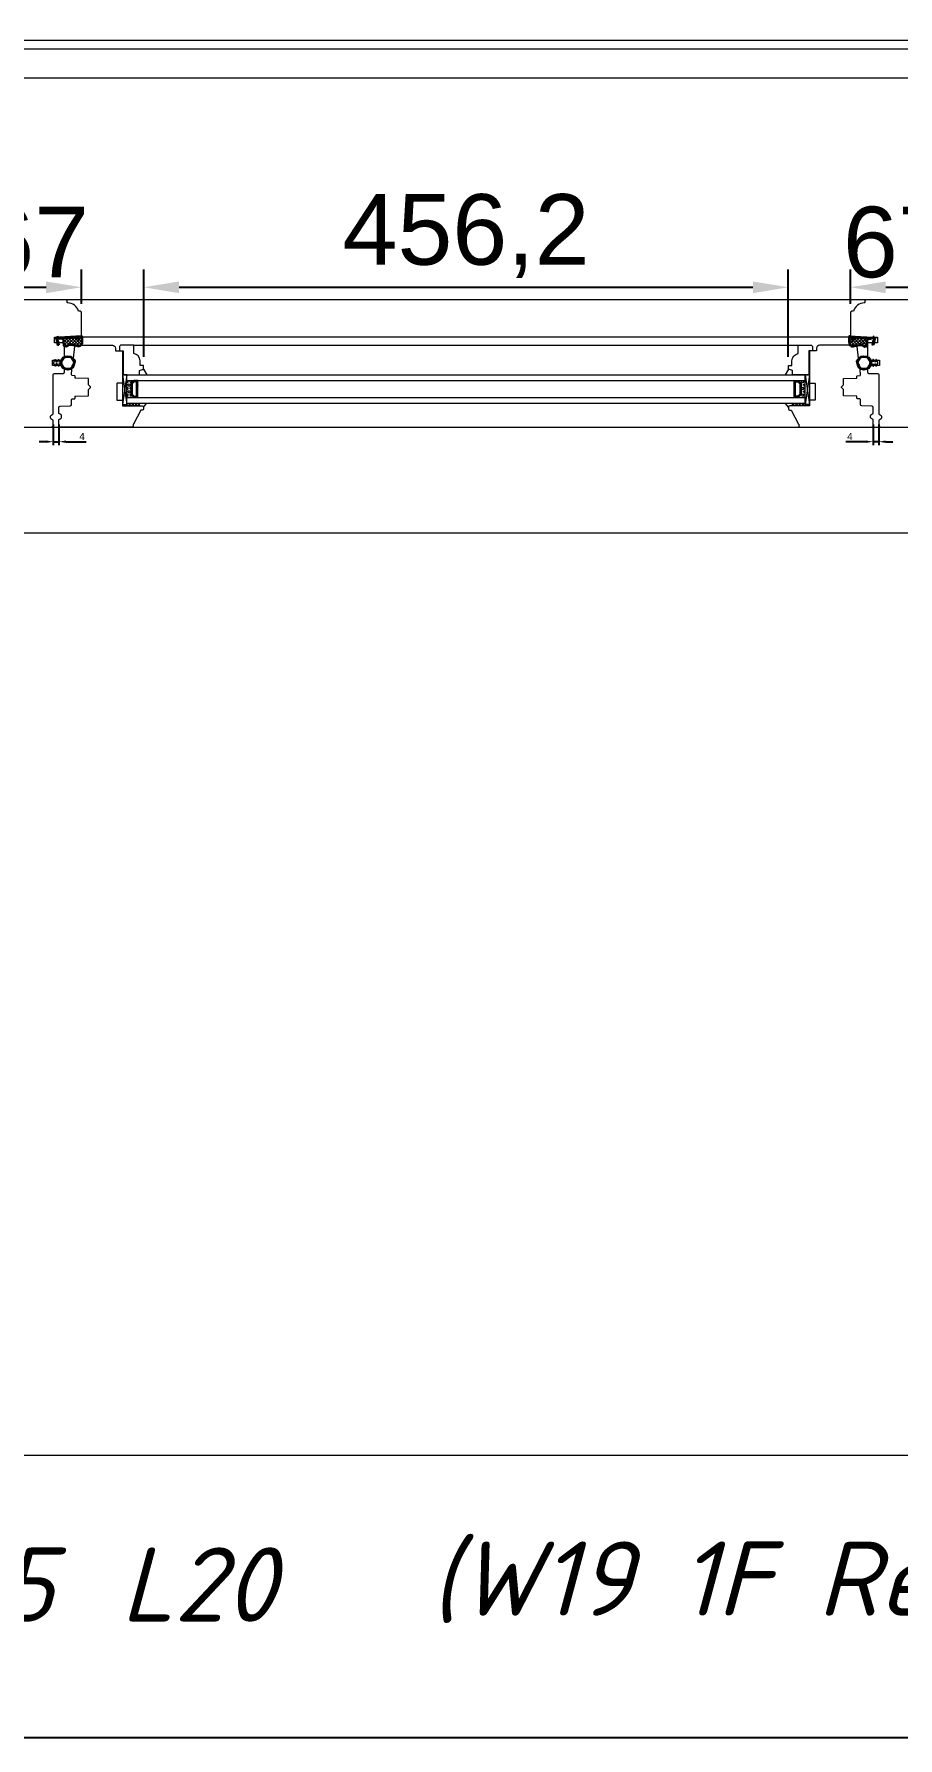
# Model space of a CAD drawing. Header units: millimetres. Extents: x 0 to 182016, y 11 to 3710.
# Drawn here: x 119330 to 119941, y 11 to 1217 of the extents above; entities that cross this region are included whole.
import ezdxf

# ---------------------------------------------------------------- set-up
doc = ezdxf.new("R2010")
doc.units = ezdxf.units.MM
for name, color, linetype, lineweight in [('Matmenys', 10, 'Continuous', 20), ('OTHER', 251, 'Continuous', 13), ('Stakta', 7, 'Continuous', 25), ('Testinės profilio linijos', 7, 'Continuous', 5)]:
    doc.layers.add(name, color=color, linetype=linetype, lineweight=lineweight)
doc.styles.add('ROMANS', font='stylu.ttf', dxfattribs={"oblique": 15})
doc.styles.get("Standard").update_dxf_attribs({"font": 'arial.ttf'})
doc.dimstyles.new('2', dxfattribs={"dimscale": 2, "dimtxt": 2.5, "dimasz": 2.5, "dimexe": 1.25, "dimexo": 0.625, "dimtad": 1, "dimtxsty": 'Standard', "dimcen": 2.5, "dimadec": 0, "dimazin": 0, "dimtfac": 1, "dimtmove": 0, "dimatfit": 3, "dimfxl": 1, "dimarcsym": 0})
doc.dimstyles.new('Padidinti matmenys', dxfattribs={"dimscale": 10, "dimtxt": 5, "dimasz": 2.5, "dimexe": 1.25, "dimexo": 0.625, "dimtad": 1, "dimdec": 1, "dimtxsty": 'Standard', "dimcen": 2.5, "dimadec": 0, "dimazin": 0, "dimtfac": 1, "dimtdec": 1, "dimtmove": 0, "dimatfit": 3, "dimfxl": 1, "dimarcsym": 0})

# ---------------------------------------------------------------- blocks, each defined once
blk = doc.blocks.new('Užsakymo nr')
at = {"color": 0, "lineweight": 0, "insert": (5198.7, 20217.8), "char_height": 52.538, "width": 1187.405, "attachment_point": 1, "style": 'ROMANS'}
blk.add_mtext('{\\fISOCPEUR|b0|i0|c0|p34;\\C256;PWQ-3645}', dxfattribs=at)
blk = doc.blocks.new('*D1594')
at = {"layer": 'Defpoints', "color": 0, "transparency": 16777216}
for p in [(119343.1, 942.2), (119347.1, 942.2), (119343.1, 928.8)]:
    blk.add_point(p, dxfattribs=at)
at = {"layer": 'Matmenys', "color": 0, "lineweight": -2, "transparency": 16777216}
for p, q in [((119343.1, 941), (119343.1, 926.3)), ((119347.1, 941), (119347.1, 926.3)), ((119338.1, 928.8), (119333.1, 928.8)), ((119343.1, 928.8), (119347.1, 928.8)), ((119352.1, 928.8), (119366.5, 928.8))]:
    blk.add_line(p, q, dxfattribs=at)
at = {"layer": 'Matmenys', "color": 0, "transparency": 16777216}
for points in [[(119338.1, 929.7), (119338.1, 928), (119343.1, 928.8)], [(119352.1, 929.7), (119352.1, 928), (119347.1, 928.8)]]:
    blk.add_solid(points, dxfattribs=at)
at = {"layer": 'Matmenys', "color": 0, "transparency": 16777216, "insert": (119363.5, 932.6), "char_height": 5, "attachment_point": 5}
blk.add_mtext('4', dxfattribs=at)
blk = doc.blocks.new('*D1591')
at = {"color": 0, "lineweight": -2, "transparency": 16777216}
for p, q in [((119407.1, 988.9), (119407.1, 1050.7)), ((119863.2, 988.9), (119863.2, 1050.7)), ((119432.1, 1038.2), (119838.2, 1038.2))]:
    blk.add_line(p, q, dxfattribs=at)
at = {"color": 0, "transparency": 16777216}
for points in [[(119432.1, 1042.3), (119432.1, 1034), (119407.1, 1038.2)], [(119838.2, 1042.3), (119838.2, 1034), (119863.2, 1038.2)]]:
    blk.add_solid(points, dxfattribs=at)
at = {"layer": 'Defpoints', "color": 0, "transparency": 16777216}
for p in [(119863.2, 1038.2), (119407.1, 982.7), (119863.2, 982.7)]:
    blk.add_point(p, dxfattribs=at)
at = {"color": 0, "lineweight": 5, "transparency": 16777216, "insert": (119635.2, 1074.5), "char_height": 50, "attachment_point": 5}
blk.add_mtext('456,2', dxfattribs=at)
blk = doc.blocks.new('*D2047')
at = {"color": 0, "lineweight": -2, "transparency": 16777216}
for p, q in [((119296.1, 1026.4), (119296.1, 1050.7)), ((119363.1, 1026.4), (119363.1, 1050.7)), ((119321.1, 1038.2), (119338.1, 1038.2))]:
    blk.add_line(p, q, dxfattribs=at)
at = {"color": 0, "transparency": 16777216}
for points in [[(119321.1, 1042.3), (119321.1, 1034), (119296.1, 1038.2)], [(119338.1, 1042.3), (119338.1, 1034), (119363.1, 1038.2)]]:
    blk.add_solid(points, dxfattribs=at)
at = {"layer": 'Defpoints', "color": 0, "transparency": 16777216}
for p in [(119363.1, 1038.2), (119296.1, 1020.2), (119363.1, 1020.2)]:
    blk.add_point(p, dxfattribs=at)
at = {"color": 0, "lineweight": 5, "transparency": 16777216, "insert": (119329.6, 1069.9), "char_height": 50, "attachment_point": 5}
blk.add_mtext('67', dxfattribs=at)
blk = doc.blocks.new('*D1596')
at = {"layer": 'Defpoints', "color": 0, "transparency": 16777216}
for p in [(119923.2, 942.2), (119927.2, 942.2), (119927.2, 928.8)]:
    blk.add_point(p, dxfattribs=at)
at = {"layer": 'Matmenys', "color": 0, "lineweight": -2, "transparency": 16777216}
for p, q in [((119923.2, 941), (119923.2, 926.3)), ((119927.2, 941), (119927.2, 926.3)), ((119918.2, 928.8), (119903.8, 928.8)), ((119927.2, 928.8), (119923.2, 928.8)), ((119932.2, 928.8), (119937.2, 928.8))]:
    blk.add_line(p, q, dxfattribs=at)
at = {"layer": 'Matmenys', "color": 0, "transparency": 16777216}
for points in [[(119918.2, 929.7), (119918.2, 928), (119923.2, 928.8)], [(119932.2, 929.7), (119932.2, 928), (119927.2, 928.8)]]:
    blk.add_solid(points, dxfattribs=at)
at = {"layer": 'Matmenys', "color": 0, "transparency": 16777216, "insert": (119906.8, 932.6), "char_height": 5, "attachment_point": 5}
blk.add_mtext('4', dxfattribs=at)
blk = doc.blocks.new('*D2049')
at = {"color": 0, "lineweight": -2, "transparency": 16777216}
for p, q in [((119907.2, 1026.4), (119907.2, 1050.7)), ((119974.2, 1026.4), (119974.2, 1050.7)), ((119932.2, 1038.2), (119949.2, 1038.2))]:
    blk.add_line(p, q, dxfattribs=at)
at = {"color": 0, "transparency": 16777216}
for points in [[(119932.2, 1042.3), (119932.2, 1034), (119907.2, 1038.2)], [(119949.2, 1042.3), (119949.2, 1034), (119974.2, 1038.2)]]:
    blk.add_solid(points, dxfattribs=at)
at = {"layer": 'Defpoints', "color": 0, "transparency": 16777216}
for p in [(119974.2, 1038.2), (119907.2, 1020.2), (119974.2, 1020.2)]:
    blk.add_point(p, dxfattribs=at)
at = {"color": 0, "lineweight": 5, "transparency": 16777216, "insert": (119940.7, 1069.9), "char_height": 50, "attachment_point": 5}
blk.add_mtext('67', dxfattribs=at)

msp = doc.modelspace()

# ---------------------------------------------------------------- hatches: boundary and pattern name
at = {"lineweight": 0}
h = msp.add_hatch(dxfattribs=at)
h.set_pattern_fill('HEX', color=256, scale=0.25, angle=90, style=0)
h.set_pattern_definition([(90, (101047.796, -11947.2305), (1.374815, -4e-16), [0.79375, -1.5875]), (330, (101047.796, -11947.2305), (-0.6874075, -1.190624716), [0.79375, -1.5875]), (30, (101047.796, -11946.4367), (0.6874075, -1.190624716), [0.79375, -1.5875])])
h.paths.add_polyline_path([(119395.0670836, 960.1778188), (119400.0670836, 960.1778188), (119398.0670836, 962.1778188), (119398.0670836, 970.1778188), (119400.0670836, 972.1778188), (119395.0670836, 972.1785279)])
h = msp.add_hatch(dxfattribs=at)
h.set_pattern_fill('JIS_WOOD', color=256, angle=90, style=0)
h.set_pattern_definition([(45, (101047.79606, -11947.2305), (0.5, -0.5), [])])
h.paths.add_polyline_path([(119398.0670836, 970.1778188), (119398.0670836, 962.1778188), (119400.0670836, 960.1778188), (119403.0670836, 960.1778188), (119403.0848171, 972.2144014), (119400.0670836, 972.1778188)])
h.paths.add_polyline_path([(119399.0670836, 962.5920324), (119399.0670836, 969.7636052), (119400.4812972, 971.1778188), (119402.0670836, 971.1778188), (119402.0670836, 961.1778188), (119400.4812972, 961.1778188)], flags=16)
h = msp.add_hatch(dxfattribs=at)
h.set_pattern_fill('JIS_WOOD', color=256, angle=90, style=0)
h.set_pattern_definition([(45, (101124.4682, -11947.2305), (0.5, -0.5), [])])
h.paths.add_polyline_path([(119872.2393137, 970.1778188), (119872.2393137, 962.1778188), (119870.2393137, 960.1778188), (119867.2393137, 960.1778188), (119867.2215803, 972.2144014), (119870.2393137, 972.1778188)])
h.paths.add_polyline_path([(119871.2393137, 962.5920324), (119871.2393137, 969.7636052), (119869.8251002, 971.1778188), (119868.2393137, 971.1778188), (119868.2393137, 961.1778188), (119869.8251002, 961.1778188)], flags=16)
h = msp.add_hatch(dxfattribs=at)
h.set_pattern_fill('HEX', color=256, scale=0.25, angle=90, style=0)
h.set_pattern_definition([(90, (101124.4682, -11947.2305), (1.374815, -4e-16), [0.79375, -1.5875]), (330, (101124.4682, -11947.2305), (-0.6874075, -1.190624716), [0.79375, -1.5875]), (30, (101124.4682, -11946.4367), (0.6874075, -1.190624716), [0.79375, -1.5875])])
h.paths.add_polyline_path([(119875.2393137, 960.1778188), (119870.2393137, 960.1778188), (119872.2393137, 962.1778188), (119872.2393137, 970.1778188), (119870.2393137, 972.1778188), (119875.2393137, 972.1785279)])
at = {"lineweight": 0, "ltscale": 0.5}
h = msp.add_hatch(dxfattribs=at)
h.set_pattern_fill('ANSI37', color=256, scale=0.5, angle=90, style=0)
h.set_pattern_definition([(135, (119391.5671, 954.1785), (-1.12253, -1.12253), []), (225, (119391.5671, 954.1785), (1.12253, -1.12253), [])])
h.paths.add_polyline_path([(119404.0670836, 956.1785279), (119395.0670836, 956.1785279), (119395.0670836, 954.1785279), (119404.0670836, 954.1785279)])
h = msp.add_hatch(dxfattribs=at)
h.set_pattern_fill('ANSI37', color=256, scale=0.5, angle=90, style=0)
h.set_pattern_definition([(135, (119468.2392, 954.1785), (-1.122532, -1.122532), []), (225, (119468.2392, 954.1785), (1.122532, -1.122532), [])])
h.paths.add_polyline_path([(119866.2393137, 956.1785279), (119875.2393137, 956.1785279), (119875.2393137, 954.1785279), (119866.2393137, 954.1785279)])
at = {"layer": 'Matmenys'}
h = msp.add_hatch(dxfattribs=at)
h.set_pattern_fill('ANSI37', color=252, scale=0.5, angle=-180, style=0)
h.set_pattern_definition([(225, (-40283.818, -1098479.5134), (1.1225320151, -1.1225320151), []), (315, (-40283.818, -1098479.5134), (1.1225320151, 1.1225320151), [])])
edge = h.paths.add_edge_path()
edge.add_arc((119360.4786366, 1002.4841042), 0.1, 363.5893456117, 453.5893456117, ccw=False)
edge.add_line((119360.5784404, 1002.4903646), (119360.6755236, 1000.9426789))
edge.add_arc((119360.9250332, 1000.9583301), 0.25, 183.5893456117, 363.5893456117)
edge.add_line((119361.1745428, 1000.9739814), (119361.0461571, 1003.0206863))
edge.add_arc((119360.9463533, 1003.0144258), 0.1, 363.5893456117, 453.589345619)
edge.add_line((119360.9400928, 1003.1142296), (119360.9353479, 1003.1898727))
edge.add_line((119360.9353479, 1003.1898727), (119362.9171488, 1003.314187))
edge.add_spline(control_points=[(119362.9171488, 1003.314187), (119362.9963073, 1003.3023847), (119363.0662989, 1003.2912091), (119363.1500497, 1003.2694152), (119363.173614, 1003.2600294), (119363.1974971, 1003.2473345), (119363.2055567, 1003.2410853), (119363.2300445, 1003.2154965), (119363.2489374, 1003.1862594), (119363.2826407, 1003.0819397), (119363.2957627, 1003.0090074), (119363.3154648, 1002.7560244), (119363.3049665, 1002.5421903), (119363.2856383, 1002.0997118), (119363.281163, 1001.880383), (119363.2800868, 1001.4604921), (119363.2831188, 1001.2574059), (119363.2958292, 1000.6671986), (119363.3090056, 1000.2991485), (119363.3087439, 999.5459671), (119363.2902476, 999.1692172), (119363.1870613, 998.5761128), (119363.1271672, 998.3485418), (119362.9741316, 997.9514406), (119362.8913822, 997.7796529), (119362.6873821, 997.4384852), (119362.5672672, 997.2722825), (119362.2998221, 996.9811228), (119362.1521485, 996.8575428), (119361.8709639, 996.6978241), (119361.7356677, 996.6502701), (119361.4343689, 996.5906651), (119361.2707689, 996.5799618), (119360.6861721, 996.5937057), (119360.2222565, 996.6884599), (119359.3297604, 996.8602022), (119358.9026801, 996.9438968), (119357.8243315, 997.1550831), (119357.1662809, 997.2888172), (119356.173179, 997.4137432), (119355.8695779, 997.4442371), (119355.2475342, 997.4685725), (119354.9316302, 997.4610317), (119354.382422, 997.3761474), (119354.1463385, 997.3148087), (119353.7456871, 997.1423484), (119353.5870546, 997.0474999), (119353.2883958, 996.8632316), (119353.1469386, 996.7733741), (119352.8451557, 996.617291), (119352.680103, 996.5473208), (119352.3149813, 996.4275896), (119352.1140312, 996.3845871), (119351.7746145, 996.3606884), (119351.6326291, 996.3738942), (119351.4374084, 996.4339335), (119351.3720806, 996.4706736), (119351.2453572, 996.5792227), (119351.1861794, 996.6512889), (119351.0291018, 996.9153765), (119350.9476021, 997.1564848), (119350.8309848, 997.7068958), (119350.7944533, 998.0150909), (119350.7411819, 998.6113087), (119350.7219594, 998.8988596), (119350.6786, 999.4293495), (119350.6564638, 999.677608), (119350.6202494, 1000.0824103), (119350.606163, 1000.2398136), (119350.5780409, 1000.563746), (119350.5630048, 1000.7420632), (119350.4947199, 1001.0449303), (119350.4590848, 1001.1627523), (119350.3634881, 1001.3752311), (119350.3103411, 1001.4691459), (119350.1917004, 1001.6143396), (119350.1360782, 1001.6693577), (119350.012311, 1001.7584497), (119349.9486839, 1001.7913291), (119349.8298199, 1001.8394973), (119349.7727428, 1001.8563785), (119349.6721624, 1001.8823224), (119349.6277668, 1001.89204), (119349.5867705, 1001.901076)], knot_values=[0, 0, 0, 0, 0.2245066002, 0.2245066002, 0.377043448, 0.377043448, 0.5295802957, 0.5295802957, 0.8082977366, 0.8082977366, 1.0870151774, 1.0870151774, 1.6244414062, 1.6244414062, 2.161867635, 2.161867635, 2.6992938638, 2.6992938638, 3.7741463214, 3.7741463214, 5.0334406395, 5.0334406395, 5.8656302806, 5.8656302806, 6.5060139406, 6.5060139406, 7.1463976006, 7.1463976006, 7.7996240151, 7.7996240151, 8.3563201169, 8.3563201169, 8.9130162187, 8.9130162187, 10.239934143, 10.239934143, 11.5668520673, 11.5668520673, 13.5970761059, 13.5970761059, 14.4582175179, 14.4582175179, 15.3193589298, 15.3193589298, 15.9856015553, 15.9856015553, 16.5061017172, 16.5061017172, 17.0266018791, 17.0266018791, 17.547102041, 17.547102041, 18.1672448488, 18.1672448488, 18.7176261004, 18.7176261004, 19.1465766047, 19.1465766047, 19.5755271091, 19.5755271091, 20.3898249977, 20.3898249977, 21.2041228863, 21.2041228863, 21.9655448497, 21.9655448497, 22.7269668131, 22.7269668131, 23.2229068178, 23.2229068178, 23.7188468224, 23.7188468224, 24.0184411081, 24.0184411081, 24.2549295987, 24.2549295987, 24.4119994701, 24.4119994701, 24.5501072405, 24.5501072405, 24.6882150108, 24.6882150108, 24.8099116426, 24.8099116426, 24.8099116426, 24.8099116426], degree=3, periodic=0)
edge.add_line((119349.5867705, 1001.901076), (119360.4723761, 1002.583908))
h = msp.add_hatch(dxfattribs=at)
h.set_pattern_fill('ANSI37', color=252, scale=0.5, angle=-93.5893456117, style=0)
h.set_pattern_definition([(311.4106544, (116342.2138, -271190.8221), (1.190606082, 1.0500540025), []), (41.4106544, (116342.2138, -271190.8221), (-1.0500540025, 1.190606082), [])])
edge = h.paths.add_edge_path()
edge.add_arc((119909.1651978, 1002.4841042), 0.1, 86.4106543883, 176.4106543883)
edge.add_line((119909.065394, 1002.4903646), (119908.9683108, 1000.9426789))
edge.add_arc((119908.7188012, 1000.9583301), 0.25, 176.4106543883, 356.4106543883, ccw=False)
edge.add_line((119908.4692916, 1000.9739814), (119908.5976773, 1003.0206863))
edge.add_arc((119908.6974811, 1003.0144258), 0.1, 86.410654381, 176.4106543883, ccw=False)
edge.add_line((119908.7037416, 1003.1142296), (119908.7084865, 1003.1898727))
edge.add_line((119908.7084865, 1003.1898727), (119906.7266856, 1003.314187))
edge.add_spline(control_points=[(119906.7266856, 1003.314187), (119906.6475272, 1003.3023847), (119906.5775355, 1003.2912091), (119906.4937847, 1003.2694152), (119906.4702204, 1003.2600294), (119906.4463374, 1003.2473345), (119906.4382777, 1003.2410853), (119906.4137899, 1003.2154965), (119906.394897, 1003.1862594), (119906.3611937, 1003.0819397), (119906.3480718, 1003.0090074), (119906.3283696, 1002.7560244), (119906.3388679, 1002.5421903), (119906.3581961, 1002.0997118), (119906.3626714, 1001.880383), (119906.3637476, 1001.4604921), (119906.3607156, 1001.2574059), (119906.3480052, 1000.6671986), (119906.3348288, 1000.2991485), (119906.3350905, 999.5459671), (119906.3535868, 999.1692172), (119906.4567731, 998.5761128), (119906.5166672, 998.3485418), (119906.6697028, 997.9514406), (119906.7524522, 997.7796529), (119906.9564524, 997.4384852), (119907.0765672, 997.2722825), (119907.3440123, 996.9811228), (119907.491686, 996.8575428), (119907.7728705, 996.6978241), (119907.9081667, 996.6502701), (119908.2094656, 996.5906651), (119908.3730656, 996.5799618), (119908.9576624, 996.5937057), (119909.421578, 996.6884599), (119910.3140741, 996.8602022), (119910.7411543, 996.9438968), (119911.8195029, 997.1550831), (119912.4775535, 997.2888172), (119913.4706554, 997.4137432), (119913.7742566, 997.4442371), (119914.3963002, 997.4685725), (119914.7122042, 997.4610317), (119915.2614125, 997.3761474), (119915.4974959, 997.3148087), (119915.8981473, 997.1423484), (119916.0567798, 997.0474999), (119916.3554386, 996.8632316), (119916.4968958, 996.7733741), (119916.7986787, 996.617291), (119916.9637314, 996.5473208), (119917.3288532, 996.4275896), (119917.5298033, 996.3845871), (119917.8692199, 996.3606884), (119918.0112054, 996.3738942), (119918.206426, 996.4339335), (119918.2717538, 996.4706736), (119918.3984772, 996.5792227), (119918.457655, 996.6512889), (119918.6147326, 996.9153765), (119918.6962323, 997.1564848), (119918.8128496, 997.7068958), (119918.8493811, 998.0150909), (119918.9026526, 998.6113087), (119918.921875, 998.8988596), (119918.9652345, 999.4293495), (119918.9873707, 999.677608), (119919.023585, 1000.0824103), (119919.0376714, 1000.2398136), (119919.0657935, 1000.563746), (119919.0808296, 1000.7420632), (119919.1491146, 1001.0449303), (119919.1847496, 1001.1627523), (119919.2803464, 1001.3752311), (119919.3334933, 1001.4691459), (119919.452134, 1001.6143396), (119919.5077562, 1001.6693577), (119919.6315235, 1001.7584497), (119919.6951505, 1001.7913291), (119919.8140146, 1001.8394973), (119919.8710916, 1001.8563785), (119919.971672, 1001.8823224), (119920.0160676, 1001.89204), (119920.0570639, 1001.901076)], knot_values=[0, 0, 0, 0, 0.2245066002, 0.2245066002, 0.377043448, 0.377043448, 0.5295802957, 0.5295802957, 0.8082977366, 0.8082977366, 1.0870151774, 1.0870151774, 1.6244414062, 1.6244414062, 2.161867635, 2.161867635, 2.6992938638, 2.6992938638, 3.7741463214, 3.7741463214, 5.0334406395, 5.0334406395, 5.8656302806, 5.8656302806, 6.5060139406, 6.5060139406, 7.1463976006, 7.1463976006, 7.7996240151, 7.7996240151, 8.3563201169, 8.3563201169, 8.9130162187, 8.9130162187, 10.239934143, 10.239934143, 11.5668520673, 11.5668520673, 13.5970761059, 13.5970761059, 14.4582175179, 14.4582175179, 15.3193589298, 15.3193589298, 15.9856015553, 15.9856015553, 16.5061017172, 16.5061017172, 17.0266018791, 17.0266018791, 17.547102041, 17.547102041, 18.1672448488, 18.1672448488, 18.7176261004, 18.7176261004, 19.1465766047, 19.1465766047, 19.5755271091, 19.5755271091, 20.3898249977, 20.3898249977, 21.2041228863, 21.2041228863, 21.9655448497, 21.9655448497, 22.7269668131, 22.7269668131, 23.2229068178, 23.2229068178, 23.7188468224, 23.7188468224, 24.0184411081, 24.0184411081, 24.2549295987, 24.2549295987, 24.4119994701, 24.4119994701, 24.5501072405, 24.5501072405, 24.6882150108, 24.6882150108, 24.8099116426, 24.8099116426, 24.8099116426, 24.8099116426], degree=3, periodic=0)
edge.add_line((119920.0570639, 1001.901076), (119909.1714583, 1002.583908))

# ---------------------------------------------------------------- linework, layer by layer
at = {"lineweight": 5}
for p, q in [((117419.5503929, 1213.1009241), (121239.583774, 1213.1009241)), ((117419.5503929, 1207.1456471), (121239.583774, 1207.1456471)), ((117419.5503929, 1186.5286538), (121239.583774, 1186.5286538)), ((117419.5503929, 864.1785279), (121239.5837744, 864.1785279))]:
    msp.add_line(p, q, dxfattribs=at)
for p, q in [((119345.9849015, 1003.1779542), (119344.9545602, 1002.1114895)), ((119344.9545602, 1002.1114895), (119344.9858627, 1001.6124703)), ((119344.9858627, 1001.6124703), (119345.1331486, 1001.6217092)), ((119345.1331486, 1001.6217092), (119346.1165951, 997.2746188)), ((119345.638611, 1001.6534159), (119360.4723761, 1002.583908)), ((119345.638611, 1001.6534159), (119345.8758058, 1000.6049527)), ((119346.7325422, 1003.2248522), (119345.6818289, 1002.1571096)), ((119345.6818289, 1002.1571096), (119360.9400928, 1003.1142296)), ((119345.9849015, 1003.1779542), (119346.7325422, 1003.2248522)), ((119360.5784404, 1002.4903646), (119360.6755236, 1000.9426789)), ((119360.9400928, 1003.1142296), (119360.9353479, 1003.1898727)), ((119361.0461571, 1003.0206863), (119361.1745428, 1000.9739814)), ((119908.5976773, 1003.0206863), (119908.4692916, 1000.9739814)), ((119908.7037416, 1003.1142296), (119908.7084865, 1003.1898727)), ((119923.9620055, 1002.1571096), (119908.7037416, 1003.1142296)), ((119909.065394, 1002.4903646), (119908.9683108, 1000.9426789)), ((119924.0052234, 1001.6534159), (119909.1714583, 1002.583908)), ((119923.6589329, 1003.1779542), (119922.9112923, 1003.2248522)), ((119922.9112923, 1003.2248522), (119923.9620055, 1002.1571096)), ((119924.5106859, 1001.6217092), (119923.5272393, 997.2746188)), ((119923.6589329, 1003.1779542), (119924.6892742, 1002.1114895)), ((119924.0052234, 1001.6534159), (119923.7680286, 1000.6049527)), ((119924.6579718, 1001.6124703), (119924.5106859, 1001.6217092)), ((119924.6892742, 1002.1114895), (119924.6579718, 1001.6124703)), ((119345.8758058, 1000.6049527), (119346.3634818, 1000.7152801)), ((119346.1165951, 997.2746188), (119347.091947, 997.4952736)), ((119346.3634818, 1000.7152801), (119347.091947, 997.4952736)), ((119923.2803526, 1000.7152801), (119922.5518874, 997.4952736)), ((119923.5272393, 997.2746188), (119922.5518874, 997.4952736)), ((119923.7680286, 1000.6049527), (119923.2803526, 1000.7152801))]:
    msp.add_line(p, q)
at = {"color": 1}
for p, q in [((119362.961389, 1003.6109071), (119347.6365736, 1002.6496124)), ((119362.9171488, 1003.314187), (119347.682204, 1002.3585297)), ((119349.5221977, 1001.6081078), (119347.7617465, 1001.4976782)), ((119906.6824454, 1003.6109071), (119922.0072608, 1002.6496124)), ((119906.7266856, 1003.314187), (119921.9616304, 1002.3585297)), ((119920.1216367, 1001.6081078), (119921.882088, 1001.4976782))]:
    msp.add_line(p, q, dxfattribs=at)
at = {"lineweight": 9}
for p, q in [((119400.0670836, 997.1785279), (119870.2393137, 997.1785279)), ((119395.0671687, 976.1785279), (119875.2392286, 976.1785279)), ((119395.0671687, 972.1785279), (119875.2392286, 972.1785279)), ((119395.0671687, 960.1785279), (119875.2392286, 960.1785279)), ((119395.0671687, 956.1785279), (119875.2392286, 956.1785279))]:
    msp.add_line(p, q, dxfattribs=at)
at = {"lineweight": 0}
for p, q in [((119407.0670836, 980.1785279), (119409.3537487, 976.1785279)), ((119863.2393137, 980.1785279), (119860.9526486, 976.1785279)), ((119395.0670836, 976.1778188), (119392.0670836, 955.1778188)), ((119392.0670836, 976.1778188), (119395.0670836, 955.1778188)), ((119875.2393137, 976.1778188), (119878.2393137, 955.1778188)), ((119878.2393137, 976.1778188), (119875.2393137, 955.1778188)), ((119404.0670836, 954.1785279), (119404.0670836, 956.1785279)), ((119407.0670836, 953.1785279), (119409.3537487, 956.1785279)), ((119863.2393137, 953.1785279), (119860.9526486, 956.1785279)), ((119866.2393137, 954.1785279), (119866.2393137, 956.1785279)), ((119875.2393137, 954.1785279), (119875.2393137, 957.1785279)), ((121921.6498575, 210.9357406), (118221.1895731, 210.9357406))]:
    msp.add_line(p, q, dxfattribs=at)
msp.add_lwpolyline([(121921.6498575, 3710.4502728), (121921.6498575, 10.9108603), (116422.3345146, 10.9108603), (116422.3345146, 3710.4502728)], close=True)
for points in [[(119400.0670836, 991.1785279), (119400.0670836, 997.1785279), (119391.0670836, 997.1785279, 0.4142135624), (119390.0670836, 996.1785279), (119390.0670836, 993.1785279), (119392.5670836, 993.1785279), (119392.5670836, 976.1785279), (119404.0670836, 976.1785279), (119404.0670836, 979.1785279), (119407.0670836, 980.1785279), (119407.0670836, 982.6785279), (119404.5670836, 982.6785279), (119404.5670836, 986.2035907, 0.3851703882), (119400.0670836, 991.1785279)], [(119870.2393137, 991.1785279), (119870.2393137, 997.1785279), (119879.2393137, 997.1785279, -0.4142135624), (119880.2393137, 996.1785279), (119880.2393137, 993.1785279), (119877.7393137, 993.1785279), (119877.7393137, 976.1785279), (119866.2393137, 976.1785279), (119866.2393137, 979.1785279), (119863.2393137, 980.1785279), (119863.2393137, 982.6785279), (119865.7393137, 982.6785279), (119865.7393137, 986.2035907, -0.3851703882), (119870.2393137, 991.1785279)]]:
    msp.add_lwpolyline(points, format="xyb", dxfattribs=at)
for points in [[(119392.0670836, 976.1778188), (119392.0670836, 955.1778188), (119395.0670836, 955.1778188), (119395.0670836, 976.1778188)], [(119398.0670836, 970.1778188), (119398.0670836, 962.1778188), (119400.0670836, 960.1778188), (119403.0670836, 960.1778188), (119403.0670836, 972.1778188), (119400.0670836, 972.1778188)], [(119399.0670836, 969.7636052), (119399.0670836, 962.5920324), (119400.4812972, 961.1778188), (119402.0670836, 961.1778188), (119402.0670836, 971.1778188), (119400.4812972, 971.1778188)], [(119872.2393137, 970.1778188), (119872.2393137, 962.1778188), (119870.2393137, 960.1778188), (119867.2393137, 960.1778188), (119867.2393137, 972.1778188), (119870.2393137, 972.1778188)], [(119871.2393137, 969.7636052), (119871.2393137, 962.5920324), (119869.8251002, 961.1778188), (119868.2393137, 961.1778188), (119868.2393137, 971.1778188), (119869.8251002, 971.1778188)], [(119878.2393137, 976.1778188), (119878.2393137, 955.1778188), (119875.2393137, 955.1778188), (119875.2393137, 976.1778188)]]:
    msp.add_lwpolyline(points, close=True, dxfattribs=at)
at = {"color": 18, "linetype": 'ByBlock', "true_color": 0x000000}
for centre, radius in [((119353.316699, 984.6686974), 4.85), ((119916.7568126, 984.6686974), 4.85), ((119353.316699, 984.6686974), 4.25), ((119916.7568126, 984.6686974), 4.25)]:
    msp.add_circle(centre, radius, dxfattribs=at)
for centre, radius, start, end in [((119360.4786366, 1002.4841042), 0.1, 3.5893456092, 93.5893456125), ((119360.9463533, 1003.0144258), 0.1, 3.5893456092, 93.5893456125), ((119908.6974811, 1003.0144258), 0.1, 86.4106543879, 176.4106543908), ((119909.1651978, 1002.4841042), 0.1, 86.4106543879, 176.4106543908), ((119360.9250332, 1000.9583301), 0.25, 183.5893456092, 3.5893456092), ((119908.7188012, 1000.9583301), 0.25, 176.4106543908, 356.4106543908)]:
    msp.add_arc(centre, radius, start, end)
at = {"color": 1}
for points in [[(119362.961389, 1003.6109071), (119363.3228894, 1003.5204103), (119363.5924302, 1002.2465518), (119363.1040409, 997.5541789), (119362.0608431, 996.4641726), (119359.8973713, 996.4455562), (119358.1993315, 996.7759301), (119356.0338906, 997.1228464), (119353.9971689, 996.9234177), (119353.1689242, 996.4472487), (119351.314384, 996.1669853), (119350.4219381, 998.8791639), (119350.2947706, 1000.3580395), (119350.1767992, 1001.0453074), (119349.8745935, 1001.4871927), (119349.5221977, 1001.6081078)], [(119906.6824454, 1003.6109071), (119906.3209451, 1003.5204103), (119906.0514042, 1002.2465518), (119906.5397935, 997.5541789), (119907.5829913, 996.4641726), (119909.7464631, 996.4455562), (119911.444503, 996.7759301), (119913.6099438, 997.1228464), (119915.6466655, 996.9234177), (119916.4749103, 996.4472487), (119918.3294504, 996.1669853), (119919.2218963, 998.8791639), (119919.3490639, 1000.3580395), (119919.4670352, 1001.0453074), (119919.7692409, 1001.4871927), (119920.1216367, 1001.6081078)]]:
    msp.add_spline(points, degree=3, dxfattribs=at)
for points in [[(119362.9171488, 1003.314187), (119362.9963073, 1003.3023847), (119363.0662989, 1003.2912091), (119363.1500497, 1003.2694152), (119363.173614, 1003.2600294), (119363.1974971, 1003.2473345), (119363.2055567, 1003.2410853), (119363.2300445, 1003.2154965), (119363.2489374, 1003.1862594), (119363.2826407, 1003.0819397), (119363.2957627, 1003.0090074), (119363.3154648, 1002.7560244), (119363.3049665, 1002.5421903), (119363.2856383, 1002.0997118), (119363.281163, 1001.880383), (119363.2800868, 1001.4604921), (119363.2831188, 1001.2574059), (119363.2958292, 1000.6671986), (119363.3090056, 1000.2991485), (119363.3087439, 999.5459671), (119363.2902476, 999.1692172), (119363.1870613, 998.5761128), (119363.1271672, 998.3485418), (119362.9741316, 997.9514406), (119362.8913822, 997.7796529), (119362.6873821, 997.4384852), (119362.5672672, 997.2722825), (119362.2998221, 996.9811228), (119362.1521485, 996.8575428), (119361.8709639, 996.6978241), (119361.7356677, 996.6502701), (119361.4343689, 996.5906651), (119361.2707689, 996.5799618), (119360.6861721, 996.5937057), (119360.2222565, 996.6884599), (119359.3297604, 996.8602022), (119358.9026801, 996.9438968), (119357.8243315, 997.1550831), (119357.1662809, 997.2888172), (119356.173179, 997.4137432), (119355.8695779, 997.4442371), (119355.2475342, 997.4685725), (119354.9316302, 997.4610317), (119354.382422, 997.3761474), (119354.1463385, 997.3148087), (119353.7456871, 997.1423484), (119353.5870546, 997.0474999), (119353.2883958, 996.8632316), (119353.1469386, 996.7733741), (119352.8451557, 996.617291), (119352.680103, 996.5473208), (119352.3149813, 996.4275896), (119352.1140312, 996.3845871), (119351.7746145, 996.3606884), (119351.6326291, 996.3738942), (119351.4374084, 996.4339335), (119351.3720806, 996.4706736), (119351.2453572, 996.5792227), (119351.1861794, 996.6512889), (119351.0291018, 996.9153765), (119350.9476021, 997.1564848), (119350.8309848, 997.7068958), (119350.7944533, 998.0150909), (119350.7411819, 998.6113087), (119350.7219594, 998.8988596), (119350.6786, 999.4293495), (119350.6564638, 999.677608), (119350.6202494, 1000.0824103), (119350.606163, 1000.2398136), (119350.5780409, 1000.563746), (119350.5630048, 1000.7420632), (119350.4947199, 1001.0449303), (119350.4590848, 1001.1627523), (119350.3634881, 1001.3752311), (119350.3103411, 1001.4691459), (119350.1917004, 1001.6143396), (119350.1360782, 1001.6693577), (119350.012311, 1001.7584497), (119349.9486839, 1001.7913291), (119349.8298199, 1001.8394973), (119349.7727428, 1001.8563785), (119349.6721624, 1001.8823224), (119349.6277668, 1001.89204), (119349.5867705, 1001.901076)], [(119906.7266856, 1003.314187), (119906.6475272, 1003.3023847), (119906.5775355, 1003.2912091), (119906.4937847, 1003.2694152), (119906.4702204, 1003.2600294), (119906.4463374, 1003.2473345), (119906.4382777, 1003.2410853), (119906.4137899, 1003.2154965), (119906.394897, 1003.1862594), (119906.3611937, 1003.0819397), (119906.3480718, 1003.0090074), (119906.3283696, 1002.7560244), (119906.3388679, 1002.5421903), (119906.3581961, 1002.0997118), (119906.3626714, 1001.880383), (119906.3637476, 1001.4604921), (119906.3607156, 1001.2574059), (119906.3480052, 1000.6671986), (119906.3348288, 1000.2991485), (119906.3350905, 999.5459671), (119906.3535868, 999.1692172), (119906.4567731, 998.5761128), (119906.5166672, 998.3485418), (119906.6697028, 997.9514406), (119906.7524522, 997.7796529), (119906.9564524, 997.4384852), (119907.0765672, 997.2722825), (119907.3440123, 996.9811228), (119907.491686, 996.8575428), (119907.7728705, 996.6978241), (119907.9081667, 996.6502701), (119908.2094656, 996.5906651), (119908.3730656, 996.5799618), (119908.9576624, 996.5937057), (119909.421578, 996.6884599), (119910.3140741, 996.8602022), (119910.7411543, 996.9438968), (119911.8195029, 997.1550831), (119912.4775535, 997.2888172), (119913.4706554, 997.4137432), (119913.7742566, 997.4442371), (119914.3963002, 997.4685725), (119914.7122042, 997.4610317), (119915.2614125, 997.3761474), (119915.4974959, 997.3148087), (119915.8981473, 997.1423484), (119916.0567798, 997.0474999), (119916.3554386, 996.8632316), (119916.4968958, 996.7733741), (119916.7986787, 996.617291), (119916.9637314, 996.5473208), (119917.3288532, 996.4275896), (119917.5298033, 996.3845871), (119917.8692199, 996.3606884), (119918.0112054, 996.3738942), (119918.206426, 996.4339335), (119918.2717538, 996.4706736), (119918.3984772, 996.5792227), (119918.457655, 996.6512889), (119918.6147326, 996.9153765), (119918.6962323, 997.1564848), (119918.8128496, 997.7068958), (119918.8493811, 998.0150909), (119918.9026526, 998.6113087), (119918.921875, 998.8988596), (119918.9652345, 999.4293495), (119918.9873707, 999.677608), (119919.023585, 1000.0824103), (119919.0376714, 1000.2398136), (119919.0657935, 1000.563746), (119919.0808296, 1000.7420632), (119919.1491146, 1001.0449303), (119919.1847496, 1001.1627523), (119919.2803464, 1001.3752311), (119919.3334933, 1001.4691459), (119919.452134, 1001.6143396), (119919.5077562, 1001.6693577), (119919.6315235, 1001.7584497), (119919.6951505, 1001.7913291), (119919.8140146, 1001.8394973), (119919.8710916, 1001.8563785), (119919.971672, 1001.8823224), (119920.0160676, 1001.89204), (119920.0570639, 1001.901076)]]:
    msp.add_open_spline(points, degree=3, knots=[0, 0, 0, 0, 0.2245066002, 0.2245066002, 0.377043448, 0.377043448, 0.5295802957, 0.5295802957, 0.8082977366, 0.8082977366, 1.0870151774, 1.0870151774, 1.6244414062, 1.6244414062, 2.161867635, 2.161867635, 2.6992938638, 2.6992938638, 3.7741463214, 3.7741463214, 5.0334406395, 5.0334406395, 5.8656302806, 5.8656302806, 6.5060139406, 6.5060139406, 7.1463976006, 7.1463976006, 7.7996240151, 7.7996240151, 8.3563201169, 8.3563201169, 8.9130162187, 8.9130162187, 10.239934143, 10.239934143, 11.5668520673, 11.5668520673, 13.5970761059, 13.5970761059, 14.4582175179, 14.4582175179, 15.3193589298, 15.3193589298, 15.9856015553, 15.9856015553, 16.5061017172, 16.5061017172, 17.0266018791, 17.0266018791, 17.547102041, 17.547102041, 18.1672448488, 18.1672448488, 18.7176261004, 18.7176261004, 19.1465766047, 19.1465766047, 19.5755271091, 19.5755271091, 20.3898249977, 20.3898249977, 21.2041228863, 21.2041228863, 21.9655448497, 21.9655448497, 22.7269668131, 22.7269668131, 23.2229068178, 23.2229068178, 23.7188468224, 23.7188468224, 24.0184411081, 24.0184411081, 24.2549295987, 24.2549295987, 24.4119994701, 24.4119994701, 24.5501072405, 24.5501072405, 24.6882150108, 24.6882150108, 24.8099116426, 24.8099116426, 24.8099116426, 24.8099116426], dxfattribs=at)
at = {"layer": 'OTHER'}
for points in [[(119348.5134892, 984.0586712), (119347.0975803, 984.0586712), (119347.0975803, 982.4133898), (119346.5718982, 982.4133898), (119345.8285572, 984.0586712), (119345.0359376, 984.0586712), (119345.0359376, 982.4133898), (119344.8170468, 982.4133898), (119343.3141655, 984.6686974), (119344.8170468, 986.9240049), (119345.0359376, 986.9240049), (119345.0359376, 985.2787235), (119345.8285572, 985.2787235), (119346.5718982, 986.9240049), (119347.0975803, 986.9240049), (119347.0975803, 985.2787235), (119348.5134892, 985.2787235)], [(119921.5600225, 984.0586712), (119922.9759313, 984.0586712), (119922.9759313, 982.4133898), (119923.5016135, 982.4133898), (119924.2449545, 984.0586712), (119925.0375741, 984.0586712), (119925.0375741, 982.4133898), (119925.2564649, 982.4133898), (119926.7593461, 984.6686974), (119925.2564649, 986.9240049), (119925.0375741, 986.9240049), (119925.0375741, 985.2787235), (119924.2449545, 985.2787235), (119923.5016135, 986.9240049), (119922.9759313, 986.9240049), (119922.9759313, 985.2787235), (119921.5600225, 985.2787235)]]:
    msp.add_lwpolyline(points, dxfattribs=at)
at = {"layer": 'Stakta', "color": 18, "lineweight": 5, "true_color": 0x000000}
for points in [[(119317.5670836, 939.1785279), (119341.5670836, 939.1785279, 0.4142135624), (119343.0670836, 940.6785279), (119343.0670836, 943.7290381, 0.3563939587), (119342.6670836, 944.2189361, -0.8164965809), (119342.6670836, 948.1381196, 0.3563939587), (119343.0670836, 948.6280176), (119343.0670836, 976.1872166, -0.4116598905), (119344.0583571, 977.1871786), (119350.0758102, 977.2396921, 0.4116598905), (119351.0670836, 978.239654), (119351.0670836, 979.8730553, 0.2720281141), (119350.8104701, 980.3098195, -0.164173551), (119348.6617589, 982.6774623), (119342.5670836, 982.6774623), (119342.5670836, 986.6774623), (119348.6617589, 986.6774623, -0.164173551), (119350.8104701, 989.0451051, 0.2720281141), (119351.0670836, 989.4818694), (119351.0670836, 998.8785279), (119344.0670836, 998.8785279), (119344.0670836, 1002.8785279), (119351.3445265, 1002.8785279, -0.2023892741), (119352.0583571, 1003.1871786), (119362.0758102, 1003.2745996, 0.4116598905), (119363.0670836, 1004.2745615), (119363.0670836, 1020.1697629, 0.4116598905), (119362.0758102, 1021.1697248), (119361.283752, 1021.176637, -0.3199404334), (119361.0019289, 1021.3812669, 0.3090857966), (119353.3526182, 1027.1695501, -0.4001549105), (119353.0670836, 1027.4692012), (119353.0670836, 1028.1785279, 0.4142135624), (119352.0670836, 1029.1785279), (119307.0670836, 1029.1785279, 0.4142135624)], [(119963.2393138, 1029.1785279), (119918.2393138, 1029.1785279, 0.4142135624), (119917.2393138, 1028.1785279), (119917.2393138, 1027.4692012, -0.4001549105), (119916.9537791, 1027.1695501, 0.3090857966), (119909.3044684, 1021.3812669, -0.3199404334), (119909.0226453, 1021.176637), (119908.2305872, 1021.1697248, 0.4116598905), (119907.2393138, 1020.1697629), (119907.2393138, 1004.2745615, 0.4116598905), (119908.2305872, 1003.2745996), (119918.2480403, 1003.1871786, -0.2023892741), (119918.9618709, 1002.8785279), (119926.2393138, 1002.8785279), (119926.2393138, 998.8785279), (119919.2393138, 998.8785279), (119919.2393138, 989.4818694, 0.2720281142), (119919.4959273, 989.0451051, -0.164173551), (119921.6446385, 986.6774623), (119927.7393138, 986.6774623), (119927.7393138, 982.6774623), (119921.6446385, 982.6774623, -0.164173551), (119919.4959273, 980.3098195, 0.2720281141), (119919.2393138, 979.8730553), (119919.2393138, 978.239654, 0.4116598905), (119920.2305872, 977.2396921), (119926.2480403, 977.1871786, -0.4116598905), (119927.2393138, 976.1872166), (119927.2393138, 948.6280176, 0.3563939587), (119927.6393138, 948.1381196, -0.816496581), (119927.6393138, 944.2189361, 0.3563939587), (119927.2393138, 943.7290381), (119927.2393138, 940.6785279, 0.4142135624), (119928.7393138, 939.1785279), (119952.7393138, 939.1785279, 0.4142135624)]]:
    msp.add_lwpolyline(points, format="xyb", dxfattribs=at)
for points in [[(119347.4670836, 944.7189361, 0.8164965809), (119347.4670836, 948.6381196, -0.3563939587), (119347.0670836, 949.1280176), (119347.0670836, 953.1086748, -0.4116598905), (119348.0583571, 954.1086368), (119355.0758102, 954.1698771, 0.4116598905), (119356.0670836, 955.1698391), (119356.0670836, 958.7083645, -0.4040361542), (119356.5496339, 959.208077), (119358.2775535, 959.2684172, 0.4040262258), (119358.5670836, 959.5682345), (119358.5670836, 960.6213561, -0.4091108014), (119359.0583574, 961.12128), (119367.7723194, 961.2733827, 0.4091108014), (119368.0670836, 961.573337), (119368.0670836, 965.597157, -0.1989123674), (119368.2135302, 965.9507104), (119369.4792157, 967.2163958, 0.4142135624), (119369.4792157, 967.6406599), (119368.2135302, 968.9063453, -0.1989123674), (119368.0670836, 969.2598987), (119368.0670836, 973.2837187, 0.4091108014), (119367.7723194, 973.583673), (119359.0583574, 973.7357758, -0.4091108014), (119358.5670836, 974.2356996), (119358.5670836, 975.2888212, 0.4040262258), (119358.2775535, 975.5886385), (119356.5496339, 975.6489787, -0.4040262258), (119356.0670836, 976.1486742), (119356.0670836, 977.1173652, -0.0305527633), (119356.0745375, 977.2392346), (119356.8162264, 983.2798064, -0.3282648586), (119357.2230363, 983.710803, 0.7358200833), (119357.6884422, 987.5012304, -0.3282648586), (119357.3979839, 988.0178407), (119358.414954, 996.3003972, -0.3788661087), (119359.4075001, 997.1785279), (119385.0670836, 997.1785279, -0.4142135624), (119387.0670836, 995.1785279), (119387.0670836, 993.4759212, 0.4116598905), (119387.3644657, 993.1759326), (119391.5714469, 993.1392189, -0.4116598905), (119392.0670836, 992.6392379), (119392.0670836, 970.7090909, -0.4116598905), (119391.5714469, 970.20911), (119388.3644657, 970.1811231, 0.4116598905), (119388.0670836, 969.8811345), (119388.0670836, 958.4759212, 0.4116598905), (119388.3644657, 958.1759326), (119391.5714469, 958.1479457, -0.4116598905), (119392.0670836, 957.6479648), (119392.0670836, 954.1785279), (119406.0670836, 954.1785279, -0.4142135624), (119407.0670836, 953.1785279), (119407.0670836, 952.1872928, -0.4116598905), (119406.0758102, 951.1873309), (119405.0670836, 951.1785279), (119399.8085155, 941.2885996, 0.1227845609), (119399.7499893, 941.0538638), (119399.7499893, 940.1785279, -0.4142135624), (119398.7499893, 939.1785279), (119348.0670836, 939.1785279, -0.4142135624), (119347.0670836, 940.1785279), (119347.0670836, 944.2290381, -0.3563939587)], [(119922.8393137, 944.7189361, -0.8164965809), (119922.8393137, 948.6381196, 0.3563939587), (119923.2393137, 949.1280176), (119923.2393137, 953.1086748, 0.4116598905), (119922.2480403, 954.1086368), (119915.2305872, 954.1698771, -0.4116598905), (119914.2393137, 955.1698391), (119914.2393137, 958.7083645, 0.4040361542), (119913.7567635, 959.208077), (119912.0288439, 959.2684172, -0.4040262258), (119911.7393137, 959.5682345), (119911.7393137, 960.6213561, 0.4091108014), (119911.2480399, 961.12128), (119902.534078, 961.2733827, -0.4091108014), (119902.2393137, 961.573337), (119902.2393137, 965.597157, 0.1989123674), (119902.0928671, 965.9507104), (119900.8271817, 967.2163958, -0.4142135624), (119900.8271817, 967.6406599), (119902.0928671, 968.9063453, 0.1989123674), (119902.2393137, 969.2598987), (119902.2393137, 973.2837187, -0.4091108014), (119902.534078, 973.583673), (119911.2480399, 973.7357758, 0.4091108014), (119911.7393137, 974.2356996), (119911.7393137, 975.2888212, -0.4040262258), (119912.0288439, 975.5886385), (119913.7567635, 975.6489787, 0.4040262258), (119914.2393137, 976.1486742), (119914.2393137, 977.1173652, 0.0305527633), (119914.2318599, 977.2392346), (119913.4901709, 983.2798064, 0.3282648586), (119913.0833611, 983.710803, -0.7358200833), (119912.6179551, 987.5012304, 0.3282648586), (119912.9084135, 988.0178407), (119911.8914434, 996.3003972, 0.3788661087), (119910.8988972, 997.1785279), (119885.2393137, 997.1785279, 0.4142135624), (119883.2393137, 995.1785279), (119883.2393137, 993.4759212, -0.4116598905), (119882.9419317, 993.1759326), (119878.7349505, 993.1392189, 0.4116598905), (119878.2393137, 992.6392379), (119878.2393137, 970.7090909, 0.4116598905), (119878.7349505, 970.20911), (119881.9419317, 970.1811231, -0.4116598905), (119882.2393137, 969.8811345), (119882.2393137, 958.4759212, -0.4116598905), (119881.9419317, 958.1759326), (119878.7349505, 958.1479457, 0.4116598905), (119878.2393137, 957.6479648), (119878.2393137, 954.1785279), (119864.2393137, 954.1785279, 0.4142135624), (119863.2393137, 953.1785279), (119863.2393137, 952.1872928, 0.4116598905), (119864.2305872, 951.1873309), (119865.2393137, 951.1785279), (119870.4978818, 941.2885996, -0.1227845609), (119870.556408, 941.0538638), (119870.556408, 940.1785279, 0.4142135624), (119871.556408, 939.1785279), (119922.2393137, 939.1785279, 0.4142135624), (119923.2393137, 940.1785279), (119923.2393137, 944.2290381, 0.3563939587)]]:
    msp.add_lwpolyline(points, format="xyb", close=True, dxfattribs=at)
at = {"layer": 'Testinės profilio linijos', "lineweight": 5}
for p, q in [((121140.583743, 1029.1785279), (117518.0503932, 1029.1785279)), ((119351.9355462, 1003.1785278), (119918.3708511, 1003.1785278)), ((117565.2332787, 939.1785279), (121093.9008467, 939.1785279))]:
    msp.add_line(p, q, dxfattribs=at)

# ---------------------------------------------------------------- block references
at = {"color": 1}
msp.add_blockref('Užsakymo nr', (113808.5407686, -20072.0125467), dxfattribs=at)

# ---------------------------------------------------------------- texts
at = {"color": 0, "lineweight": 0, "char_height": 52.538446824, "attachment_point": 1, "style": 'ROMANS'}
for s, insert, width in [('{\\fISOCPEUR|b0|i0|c186|p34;\\C256;L20 }', (119390.5871084, 145.8257351), 130.666239348), ('{\\fISOCPEUR|b0|i0|c186|p34;\\C256;(W19 1F Rear Master Bed 1) }', (119609.5519103, 150.0321815), 1707.405476263)]:
    msp.add_mtext(s, dxfattribs=dict(at, insert=insert, width=width))

# ---------------------------------------------------------------- dimensions: what is measured, and where the dimension line sits
at = {"color": 1, "lineweight": 5}
for base, p1, p2, picture, middle in [((119363.0670836, 1038.171305), (119296.0670836, 1020.1697629), (119363.0670836, 1020.1697629), '*D2047', (119329.5670836, 1038.171305)), ((119974.2393138, 1038.171305), (119907.2393138, 1020.1697629), (119974.2393138, 1020.1697629), '*D2049', (119940.7393138, 1038.171305))]:
    dim = msp.add_linear_dim(base=base, p1=p1, p2=p2, dimstyle='Padidinti matmenys', dxfattribs=at)
    dim.commit()
    dim.dimension.update_dxf_attribs({"geometry": picture, "text_midpoint": middle, "dimtype": 160})
dim = msp.add_linear_dim(base=(119863.2393137, 1038.171305), p1=(119407.0670836, 982.6785279), p2=(119863.2393137, 982.6785279), dimstyle='Padidinti matmenys', dxfattribs=at)
dim.commit()
dim.dimension.update_dxf_attribs({"geometry": '*D1591', "text_midpoint": (119635.1531987, 1074.469054)})
at = {"layer": 'Matmenys'}
dim = msp.add_linear_dim(base=(119343.0670836, 928.8392042), p1=(119347.0670836, 942.203783), p2=(119343.0670836, 942.203783), dimstyle='2', override={"dimdec": 6}, dxfattribs=at)
dim.commit()
dim.dimension.update_dxf_attribs({"geometry": '*D1594', "text_midpoint": (119363.4879568, 928.8392042), "dimtype": 160})
dim = msp.add_linear_dim(base=(119927.2393138, 928.8392042), p1=(119923.2393137, 942.203783), p2=(119927.2393138, 942.203783), angle=180, dimstyle='2', override={"dimdec": 6}, dxfattribs=at)
dim.commit()
dim.dimension.update_dxf_attribs({"geometry": '*D1596', "text_midpoint": (119906.8184406, 928.8392042), "dimtype": 160})

doc.saveas('drawing.dxf')
